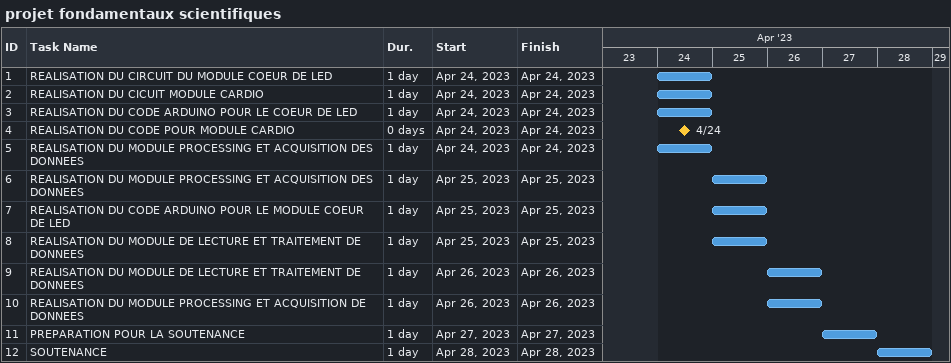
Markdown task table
projet fondamentaux scientifiques

| ID | Task | Duration | Start | Finish |
|---|---|---|---|---|
| 1 | REALISATION DU CIRCUIT DU MODULE COEUR DE LED | 1d | 2023-04-24 | 2023-04-24 |
| 2 | REALISATION DU CICUIT MODULE CARDIO | 1d | 2023-04-24 | 2023-04-24 |
| 3 | REALISATION DU CODE ARDUINO POUR LE COEUR DE LED | 1d | 2023-04-24 | 2023-04-24 |
| 4 | REALISATION DU CODE POUR MODULE CARDIO | 0d | 2023-04-24 | 2023-04-24 |
| 5 | REALISATION DU MODULE PROCESSING ET ACQUISITION DES DONNEES | 1d | 2023-04-24 | 2023-04-24 |
| 6 | REALISATION DU MODULE PROCESSING ET ACQUISITION DES DONNEES | 1d | 2023-04-25 | 2023-04-25 |
| 7 | REALISATION DU CODE ARDUINO POUR LE MODULE COEUR DE LED | 1d | 2023-04-25 | 2023-04-25 |
| 8 | REALISATION DU MODULE DE LECTURE ET TRAITEMENT DE DONNEES | 1d | 2023-04-25 | 2023-04-25 |
| 9 | REALISATION DU MODULE DE LECTURE ET TRAITEMENT DE DONNEES | 1d | 2023-04-26 | 2023-04-26 |
| 10 | REALISATION DU MODULE PROCESSING ET ACQUISITION DE DONNEES | 1d | 2023-04-26 | 2023-04-26 |
| 11 | PREPARATION POUR LA SOUTENANCE | 1d | 2023-04-27 | 2023-04-27 |
| 12 | SOUTENANCE | 1d | 2023-04-28 | 2023-04-28 |
